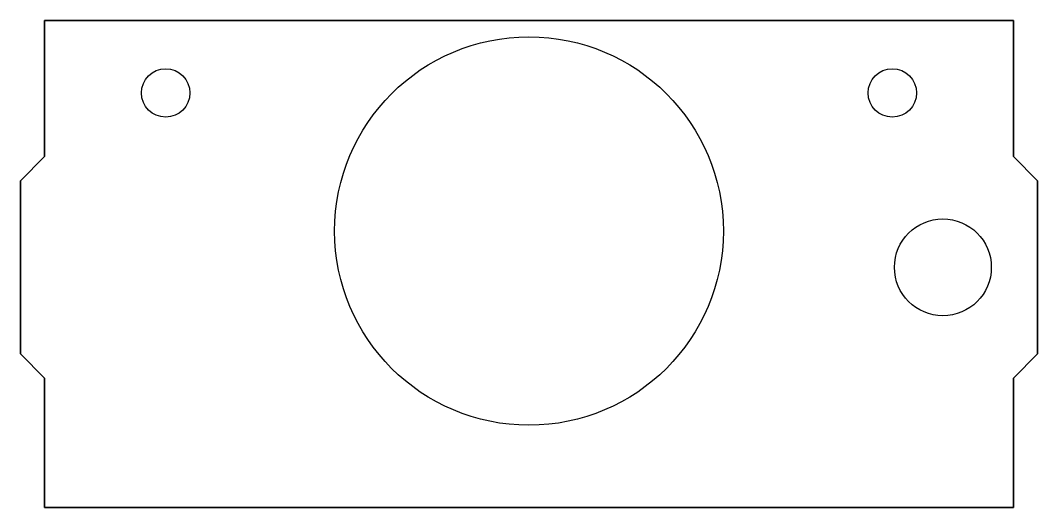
# Model space of a CAD drawing. Header units: millimetres. Extents: x -21 to 21, y 15.9 to 36.
import ezdxf

# ---------------------------------------------------------------- set-up
doc = ezdxf.new("R2010")
doc.units = ezdxf.units.MM
doc.layers.get('0').update_dxf_attribs({"linetype": 'CONTINUOUS'})

msp = doc.modelspace()

# ---------------------------------------------------------------- linework, layer by layer
for p, q in [((-20, 36.001), (20, 36.001)), ((-20, 30.376), (-20, 36.001)), ((20, 36.001), (20, 30.376)), ((-21, 29.376), (-20, 30.376)), ((20, 30.376), (21, 29.376)), ((-21, 22.216), (-21, 29.376)), ((21, 29.376), (21, 22.216)), ((-20, 21.216), (-21, 22.216)), ((21, 22.216), (20, 21.216)), ((-20, 15.866), (-20, 21.216)), ((20, 21.216), (20, 15.866)), ((20, 15.866), (-20, 15.866))]:
    msp.add_line(p, q)
msp.add_lwpolyline([(21, 22.216), (21, 29.376), (20, 30.376), (20, 36.001), (-20, 36.001), (-20, 30.376), (-21, 29.376), (-21, 22.216), (-20, 21.216), (-20, 15.866), (20, 15.866), (20, 21.216)], close=True)
for centre, radius in [((0, 27.296), 8.025), ((0, 27.296), 8.025), ((-15, 33.001), 1), ((15, 33.001), 1), ((17.087, 25.796), 2)]:
    msp.add_circle(centre, radius)

doc.saveas('drawing.dxf')
